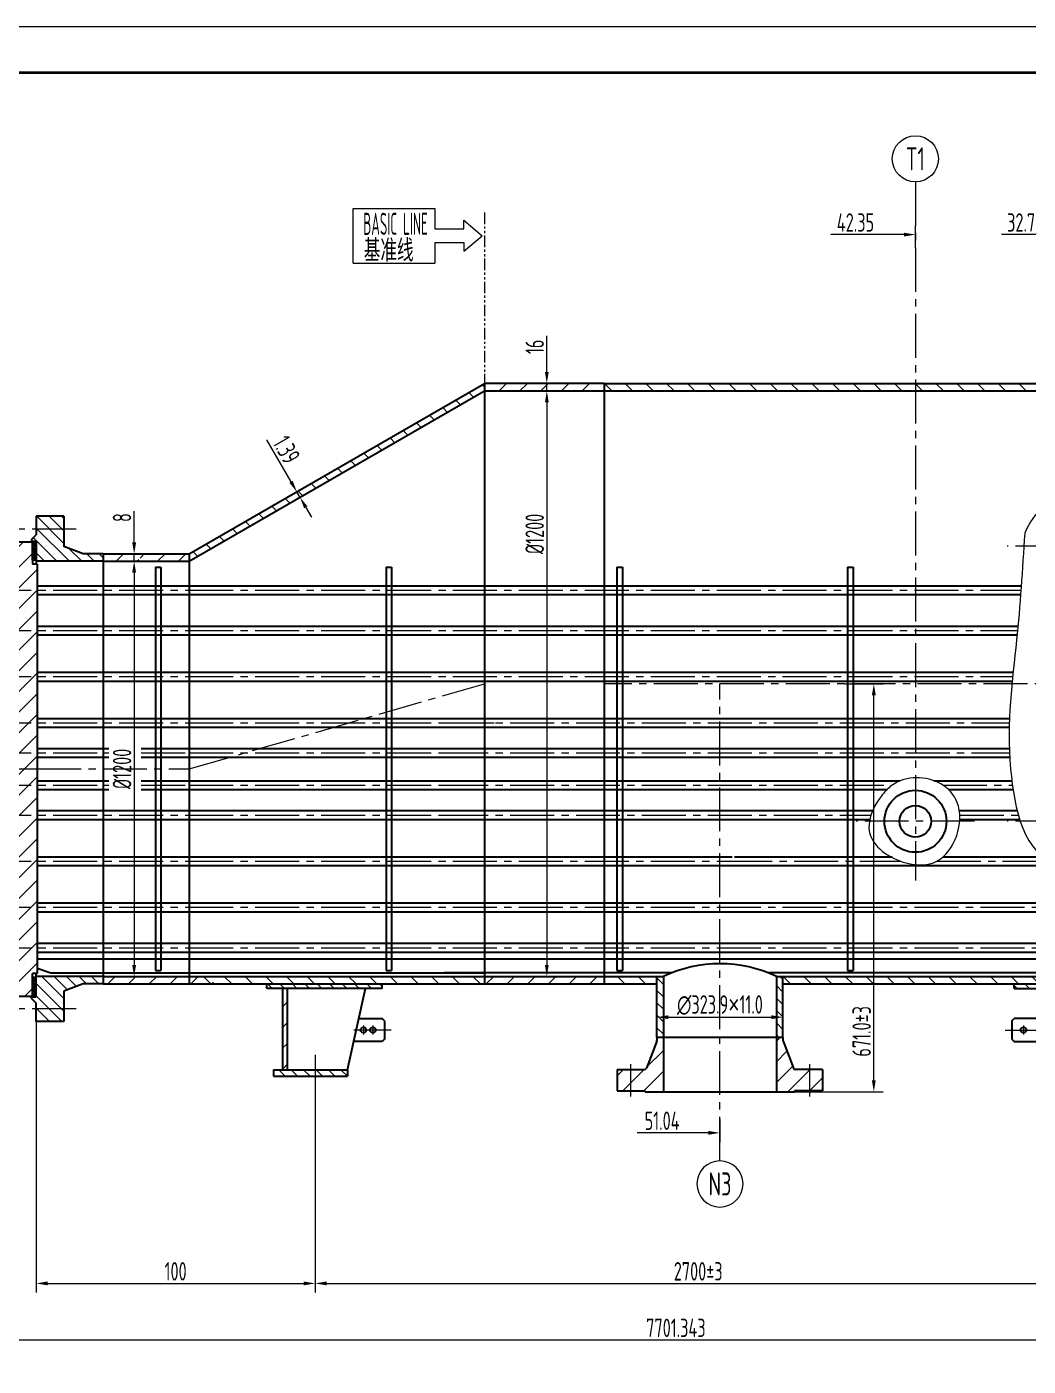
# Model space of a CAD drawing. Header units: millimetres. Extents: x 5765 to 6606, y -201 to 393.
# Drawn here: x 5956.1 to 6173.1, y 103.1 to 393.4 of the extents above; entities that cross this region are included whole.
import ezdxf
from ezdxf.enums import TextEntityAlignment as Align

# ---------------------------------------------------------------- set-up
doc = ezdxf.new("R2010")
doc.units = ezdxf.units.MM
doc.linetypes.add('CENTER2', pattern=[28.575, 19.05, -3.175, 3.175, -3.175])
doc.linetypes.add('PHANTOMX2', pattern=[5, 2.5, -0.5, 0.5, -0.5, 0.5, -0.5])
for name, color, linetype, lineweight in [('1粗实线', 7, 'Continuous', 35), ('2细实线', 3, 'Continuous', 13), ('3中心线', 1, 'CENTER2', 13), ('5（双点划线）', 2, 'PHANTOMX2', 20), ('6剖面线', 6, 'Continuous', 13), ('7文本', 2, 'Continuous', 13), ('8标注', 3, 'Continuous', 13), ('9图表', 4, 'Continuous', 13)]:
    doc.layers.add(name, color=color, linetype=linetype, lineweight=lineweight)
doc.styles.add('lanpec', font='bpec_e.shx', dxfattribs={"width": 0.75, "bigfont": 'hztxt.shx'})
doc.styles.add('lanpec-dim', font='bpec_e.shx', dxfattribs={"width": 0.75})
doc.dimstyles.new('lanpec', dxfattribs={"dimtxt": 4, "dimasz": 2.5, "dimexe": 2, "dimexo": 0, "dimtad": 1, "dimdsep": 46, "dimtxsty": 'lanpec-dim', "dimcen": 2.5, "dimclrd": 256, "dimclre": 256, "dimclrt": 256, "dimazin": 0, "dimtfac": 1, "dimtmove": 0, "dimatfit": 3, "dimfxl": 1, "dimlwd": -1, "dimlwe": -1, "dimarcsym": 0})
doc.dimstyles.new('lanpec$0', dxfattribs={"dimscale": 10, "dimtxt": 4, "dimasz": 2.5, "dimexe": 2, "dimexo": 0, "dimtad": 1, "dimdec": 1, "dimdsep": 46, "dimtxsty": 'lanpec-dim', "dimcen": 0.09, "dimclrd": 256, "dimclre": 256, "dimclrt": 256, "dimadec": 1, "dimazin": 0, "dimtfac": 0.707, "dimtdec": 1, "dimtmove": 0, "dimatfit": 3, "dimfxl": 1, "dimarcsym": 0})
pattern_1 = [(135, (0, -10.06), (-2.245064, -2.245064), [])]
pattern_2 = [(135, (4742.9942, 1211.4389), (-1.3470384, -1.3470384), [])]

# ---------------------------------------------------------------- blocks, each defined once
blk = doc.blocks.new('A1')
at = {"layer": '1粗实线'}
blk.add_lwpolyline([(-816, 10), (-10, 10), (-10, 584), (-816, 584)], close=True, dxfattribs=at)
at = {"layer": '9图表'}
blk.add_lwpolyline([(-841, 0), (0, 0), (0, 594), (-841, 594)], close=True, dxfattribs=at)
blk = doc.blocks.new('*D49')
at = {"layer": '8标注', "transparency": 16777216}
for p, q in [((6335.57, 251.04), (6335.57, 106.8)), ((5857.9, 232.58), (5857.9, 106.8)), ((5860.4, 108.8), (6333.07, 108.8))]:
    blk.add_line(p, q, dxfattribs=at)
for points in [[(5860.4, 109.22), (5860.4, 108.38), (5857.9, 108.8)], [(6333.07, 109.22), (6333.07, 108.38), (6335.57, 108.8)]]:
    blk.add_solid(points, dxfattribs=at)
at = {"layer": 'Defpoints', "color": 0, "transparency": 16777216}
for p in [(6335.57, 251.04), (5857.9, 232.58), (6335.57, 108.8)]:
    blk.add_point(p, dxfattribs=at)
at = {"layer": '8标注', "transparency": 16777216, "insert": (6096.73, 111.42), "char_height": 4, "attachment_point": 5, "style": 'lanpec-dim'}
blk.add_mtext('7701.343', dxfattribs=at)
blk = doc.blocks.new('管口号')
at = {"layer": '2细实线'}
blk.add_circle((0, 5), 5, dxfattribs=at)
at = {"layer": '7文本', "style": 'lanpec', "width": 0.75}
blk.add_attdef('N', text='', height=5, dxfattribs=at).set_placement((0, 5), align=Align.MIDDLE_CENTER)
blk = doc.blocks.new('*D47')
at = {"layer": '8标注', "transparency": 16777216}
for p, q in [((6133.33, 251.04), (6141.62, 251.04)), ((6139.62, 165.08), (6139.62, 248.54)), ((6122.47, 162.58), (6141.62, 162.58))]:
    blk.add_line(p, q, dxfattribs=at)
for points in [[(6139.2, 248.54), (6140.04, 248.54), (6139.62, 251.04)], [(6139.2, 165.08), (6140.04, 165.08), (6139.62, 162.58)]]:
    blk.add_solid(points, dxfattribs=at)
at = {"layer": 'Defpoints', "color": 0, "transparency": 16777216}
for p in [(6133.33, 251.04), (6139.62, 251.04), (6122.47, 162.58)]:
    blk.add_point(p, dxfattribs=at)
at = {"layer": '8标注', "transparency": 16777216, "insert": (6136.99, 175.69), "char_height": 4, "attachment_point": 5, "rotation": 90, "style": 'lanpec-dim'}
blk.add_mtext('671.0±3', dxfattribs=at)
blk = doc.blocks.new('*D53')
at = {"layer": '8标注', "transparency": 16777216}
for p, q in [((5958.1, 177.83), (5958.1, 119.05)), ((6018.56, 165.23), (6018.56, 119.05)), ((5960.6, 121.05), (6016.06, 121.05))]:
    blk.add_line(p, q, dxfattribs=at)
for points in [[(5960.6, 121.47), (5960.6, 120.63), (5958.1, 121.05)], [(6016.06, 121.47), (6016.06, 120.63), (6018.56, 121.05)]]:
    blk.add_solid(points, dxfattribs=at)
at = {"layer": 'Defpoints', "color": 0, "transparency": 16777216}
for p in [(5958.1, 177.83), (6018.56, 165.23), (6018.56, 121.05)]:
    blk.add_point(p, dxfattribs=at)
at = {"layer": '8标注', "transparency": 16777216, "insert": (5988.33, 123.67), "char_height": 4, "attachment_point": 5, "style": 'lanpec-dim'}
blk.add_mtext('100', dxfattribs=at)
blk = doc.blocks.new('*D54')
at = {"layer": '8标注', "transparency": 16777216}
for p, q in [((6018.56, 159.86), (6018.56, 119.05)), ((6184.55, 160.04), (6184.55, 119.05)), ((6021.06, 121.05), (6182.05, 121.05))]:
    blk.add_line(p, q, dxfattribs=at)
for points in [[(6021.06, 121.47), (6021.06, 120.63), (6018.56, 121.05)], [(6182.05, 121.47), (6182.05, 120.63), (6184.55, 121.05)]]:
    blk.add_solid(points, dxfattribs=at)
at = {"layer": 'Defpoints', "color": 0, "transparency": 16777216}
for p in [(6018.56, 159.86), (6184.55, 160.04), (6184.55, 121.05)]:
    blk.add_point(p, dxfattribs=at)
at = {"layer": '8标注', "transparency": 16777216, "insert": (6101.56, 123.67), "char_height": 4, "attachment_point": 5, "style": 'lanpec-dim'}
blk.add_mtext('2700%%P3', dxfattribs=at)
blk = doc.blocks.new('*D56')
at = {"layer": '8标注', "transparency": 16777216}
for p, q in [((5979.34, 277.58), (5981.34, 277.58)), ((5979.34, 275.08), (5979.34, 190.08)), ((5979.34, 187.58), (5981.34, 187.58))]:
    blk.add_line(p, q, dxfattribs=at)
for points in [[(5978.92, 275.08), (5979.76, 275.08), (5979.34, 277.58)], [(5978.92, 190.08), (5979.76, 190.08), (5979.34, 187.58)]]:
    blk.add_solid(points, dxfattribs=at)
at = {"layer": 'Defpoints', "color": 0, "transparency": 16777216}
for p in [(5979.34, 277.58), (5979.34, 187.58), (5979.34, 187.58)]:
    blk.add_point(p, dxfattribs=at)
at = {"layer": '8标注', "transparency": 16777216, "insert": (5976.72, 232.58), "char_height": 4, "attachment_point": 5, "rotation": 90, "style": 'lanpec-dim'}
blk.add_mtext('%%C1200', dxfattribs=at)
blk = doc.blocks.new('*D57')
at = {"layer": '8标注', "transparency": 16777216}
for p, q in [((5979.34, 281.68), (5979.34, 288.45)), ((5981.76, 279.18), (5977.34, 279.18)), ((5979.34, 277.58), (5979.34, 279.18)), ((5981.81, 277.58), (5977.34, 277.58)), ((5979.34, 275.08), (5979.34, 272.58))]:
    blk.add_line(p, q, dxfattribs=at)
for points in [[(5978.92, 281.68), (5979.76, 281.68), (5979.34, 279.18)], [(5978.92, 275.08), (5979.76, 275.08), (5979.34, 277.58)]]:
    blk.add_solid(points, dxfattribs=at)
at = {"layer": 'Defpoints', "color": 0, "transparency": 16777216}
for p in [(5979.34, 279.18), (5981.76, 279.18), (5981.81, 277.58)]:
    blk.add_point(p, dxfattribs=at)
at = {"layer": '8标注', "transparency": 16777216, "insert": (5976.71, 287.05), "char_height": 4, "attachment_point": 5, "rotation": 90, "style": 'lanpec-dim'}
blk.add_mtext('8', dxfattribs=at)
blk = doc.blocks.new('*D59')
at = {"layer": '8标注', "transparency": 16777216}
for p, q in [((6092.63, 178.76), (6092.63, 180.76)), ((6119.93, 180.06), (6119.93, 176.76)), ((6095.13, 178.76), (6117.43, 178.76))]:
    blk.add_line(p, q, dxfattribs=at)
for points in [[(6095.13, 179.17), (6095.13, 178.34), (6092.63, 178.76)], [(6117.43, 179.17), (6117.43, 178.34), (6119.93, 178.76)]]:
    blk.add_solid(points, dxfattribs=at)
at = {"layer": 'Defpoints', "color": 0, "transparency": 16777216}
for p in [(6119.93, 180.06), (6092.63, 178.76), (6119.93, 178.76)]:
    blk.add_point(p, dxfattribs=at)
at = {"layer": '8标注', "transparency": 16777216, "insert": (6106.28, 181.38), "char_height": 4, "attachment_point": 5, "style": 'lanpec-dim'}
blk.add_mtext('∅323.9{\\fArial|b0|i0|c0|p34;×}11.0', dxfattribs=at)
blk = doc.blocks.new('*D62')
at = {"layer": '8标注', "transparency": 16777216}
for p, q in [((6013.34, 294.8), (6008.08, 303.92)), ((6014.59, 292.64), (6016.33, 293.64)), ((6015.29, 291.44), (6014.59, 292.64)), ((6015.29, 291.44), (6017.02, 292.44)), ((6016.54, 289.27), (6017.79, 287.11))]:
    blk.add_line(p, q, dxfattribs=at)
for points in [[(6013.71, 295.01), (6012.98, 294.59), (6014.59, 292.64)], [(6016.9, 289.48), (6016.18, 289.06), (6015.29, 291.44)]]:
    blk.add_solid(points, dxfattribs=at)
at = {"layer": 'Defpoints', "color": 0, "transparency": 16777216}
for p in [(6014.59, 292.64), (6014.59, 292.64), (6015.29, 291.44)]:
    blk.add_point(p, dxfattribs=at)
at = {"layer": '8标注', "transparency": 16777216, "insert": (6012.36, 301.75), "char_height": 4, "attachment_point": 5, "rotation": 300, "style": 'lanpec-dim'}
blk.add_mtext('1.39', dxfattribs=at)
blk = doc.blocks.new('*D63')
at = {"layer": '8标注', "transparency": 16777216}
for p, q in [((6068.76, 314.5), (6070.76, 314.5)), ((6068.76, 312), (6068.76, 190.08)), ((6068.76, 187.58), (6070.76, 187.58))]:
    blk.add_line(p, q, dxfattribs=at)
for points in [[(6068.35, 312), (6069.18, 312), (6068.76, 314.5)], [(6068.35, 190.08), (6069.18, 190.08), (6068.76, 187.58)]]:
    blk.add_solid(points, dxfattribs=at)
at = {"layer": 'Defpoints', "color": 0, "transparency": 16777216}
for p in [(6068.76, 314.5), (6068.76, 187.58), (6068.76, 187.58)]:
    blk.add_point(p, dxfattribs=at)
at = {"layer": '8标注', "transparency": 16777216, "insert": (6066.14, 283.52), "char_height": 4, "attachment_point": 5, "rotation": 90, "style": 'lanpec-dim'}
blk.add_mtext('%%C1200', dxfattribs=at)
blk = doc.blocks.new('*D64')
at = {"layer": '8标注', "transparency": 16777216}
for p, q in [((6068.76, 318.6), (6068.76, 326.42)), ((6073.29, 316.1), (6066.76, 316.1)), ((6072.76, 314.5), (6066.76, 314.5)), ((6068.76, 314.5), (6068.76, 316.1)), ((6068.76, 312), (6068.76, 309.5))]:
    blk.add_line(p, q, dxfattribs=at)
for points in [[(6068.35, 318.6), (6069.18, 318.6), (6068.76, 316.1)], [(6068.35, 312), (6069.18, 312), (6068.76, 314.5)]]:
    blk.add_solid(points, dxfattribs=at)
at = {"layer": 'Defpoints', "color": 0, "transparency": 16777216}
for p in [(6068.76, 316.1), (6072.76, 314.5), (6073.29, 316.1)]:
    blk.add_point(p, dxfattribs=at)
at = {"layer": '8标注', "transparency": 16777216, "insert": (6066.14, 324.07), "char_height": 4, "attachment_point": 5, "rotation": 90, "style": 'lanpec-dim'}
blk.add_mtext('16', dxfattribs=at)
blk = doc.blocks.new('*D72')
at = {"layer": '8标注', "transparency": 16777216}
for p, q in [((6181.33, 345.43), (6181.33, 350.4)), ((6178.83, 348.4), (6167.31, 348.4))]:
    blk.add_line(p, q, dxfattribs=at)
blk.add_solid([(6178.83, 348.81), (6178.83, 347.98), (6181.33, 348.4)], dxfattribs=at)
at = {"layer": 'Defpoints', "color": 0, "transparency": 16777216}
for p in [(6181.33, 348.4), (6148.63, 345.43), (6181.33, 345.43)]:
    blk.add_point(p, dxfattribs=at)
at = {"layer": '8标注', "transparency": 16777216, "insert": (6171.55, 351.02), "char_height": 4, "attachment_point": 5, "style": 'lanpec-dim'}
blk.add_mtext('32.7', dxfattribs=at)
blk = doc.blocks.new('_None')
blk = doc.blocks.new('*D74')
at = {"layer": '8标注', "transparency": 16777216}
for p, q in [((6148.63, 345.43), (6148.63, 350.4)), ((6146.13, 348.4), (6130.3, 348.4))]:
    blk.add_line(p, q, dxfattribs=at)
blk.add_solid([(6146.13, 348.81), (6146.13, 347.98), (6148.63, 348.4)], dxfattribs=at)
at = {"layer": 'Defpoints', "color": 0, "transparency": 16777216}
for p in [(6148.63, 348.4), (6106.28, 345.43), (6148.63, 345.43)]:
    blk.add_point(p, dxfattribs=at)
at = {"layer": '8标注', "transparency": 16777216, "insert": (6135.65, 351.02), "char_height": 4, "attachment_point": 5, "style": 'lanpec-dim'}
blk.add_mtext('42.35', dxfattribs=at)
blk = doc.blocks.new('*D75')
at = {"layer": '8标注', "transparency": 16777216}
for p, q in [((6106.28, 156.65), (6106.28, 151.68)), ((6103.78, 153.68), (6088.35, 153.68))]:
    blk.add_line(p, q, dxfattribs=at)
blk.add_solid([(6103.78, 154.1), (6103.78, 153.27), (6106.28, 153.68)], dxfattribs=at)
at = {"layer": 'Defpoints', "color": 0, "transparency": 16777216}
for p in [(6055.24, 156.65), (6106.28, 156.65), (6106.28, 153.68)]:
    blk.add_point(p, dxfattribs=at)
at = {"layer": '8标注', "transparency": 16777216, "insert": (6093.75, 156.31), "char_height": 4, "attachment_point": 5, "style": 'lanpec-dim'}
blk.add_mtext('51.04', dxfattribs=at)

msp = doc.modelspace()

# ---------------------------------------------------------------- hatches: boundary and pattern name
at = {"layer": '6剖面线'}
h = msp.add_hatch(dxfattribs=at)
h.set_pattern_fill('ANSI31', color=256, angle=90, style=0)
h.set_pattern_definition([(135, (-44.27, -6.0675), (-2.245064, -2.245064), [])])
h.paths.add_polyline_path([(6055.24, 314.502), (6055.24, 316.102), (5991.282, 279.176), (5991.282, 277.576)])
h.paths.add_polyline_path([(6055.24, 187.576), (5991.282, 187.576), (5991.282, 185.976), (6055.24, 185.976)])
h = msp.add_hatch(dxfattribs=at)
h.set_pattern_fill('ANSI31', color=256, style=0)
h.set_pattern_definition([(45, (0, -10.06), (-2.245064, 2.245064), [])])
h.paths.add_polyline_path([(6055.24, 187.576), (6055.24, 185.976), (6081.22, 185.976), (6081.22, 187.576)])
h.paths.add_polyline_path([(6055.24, 316.102), (6055.24, 315.755), (6055.24, 314.502), (6081.22, 314.502), (6081.22, 316.102)])
h = msp.add_hatch(dxfattribs=at)
h.set_pattern_fill('ANSI31', color=256, angle=90, style=0)
h.set_pattern_definition(pattern_1)
h.paths.add_polyline_path([(6092.63, 316.102), (6081.22, 316.102), (6081.22, 314.502), (6092.63, 314.502)])
h.paths.add_polyline_path([(6148.63, 316.102), (6092.63, 316.102), (6092.63, 314.502), (6130.18, 314.502), (6148.63, 314.502)])
h.paths.add_polyline_path([(6181.33, 316.102), (6148.63, 316.102), (6148.63, 314.502), (6181.33, 314.502)])
h.paths.add_polyline_path([(6243.276, 316.102), (6181.33, 316.102), (6181.33, 314.502), (6243.276, 314.502)])
h.paths.add_polyline_path([(6299.733, 316.102), (6273.753, 316.102), (6247.548, 316.102), (6247.548, 314.502), (6273.753, 314.502), (6299.733, 314.502)])
h = msp.add_hatch(dxfattribs=at)
h.set_pattern_fill('ANSI31', color=256, scale=0.6, angle=90, style=0)
h.set_pattern_definition([(135, (-65361.3123, -31498.1369), (-1.34703842, -1.34703842), [])])
h.paths.add_polyline_path([(5958.102, 287.326), (5958.102, 284.576), (5964.102, 284.576), (5964.102, 287.326)])
h.paths.add_polyline_path([(5958.102, 284.576), (5958.102, 283.326), (5957.102, 282.326), (5957.102, 281.976), (5958.102, 281.976), (5958.102, 277.576), (5972.602, 277.576), (5972.602, 279.176), (5968.302, 279.176), (5964.102, 280.776), (5964.102, 284.576)])
h = msp.add_hatch(dxfattribs=at)
h.set_pattern_fill('ANSI31', color=256, style=0)
h.set_pattern_definition([(45, (6016.631, 1218.659), (-2.245064, 2.245064), [])])
h.paths.add_polyline_path([(5958.302, 276.926), (5957.302, 276.926), (5957.302, 281.826), (5949.802, 281.826), (5949.802, 277.826), (5949.802, 276.926), (5948.802, 276.926), (5948.802, 188.226), (5949.802, 188.226), (5949.802, 183.326), (5957.302, 183.326), (5957.302, 187.326), (5957.302, 188.226), (5958.302, 188.226)])
h = msp.add_hatch(dxfattribs=at)
h.set_pattern_fill('ANSI37', color=256, scale=0.1, style=0)
h.set_pattern_definition([(45, (4734.51357, 1211.43885), (-0.2245064, 0.2245064), []), (135, (4734.51357, 1211.43885), (-0.2245064, -0.2245064), [])])
h.paths.add_polyline_path([(5958.102, 281.826), (5957.302, 281.826), (5957.302, 277.826), (5958.102, 277.826)])
h = msp.add_hatch(dxfattribs=at)
h.set_pattern_fill('ANSI31', color=256, style=0)
h.set_pattern_definition([(45, (-15.15, -6.0675), (-2.245064, 2.245064), [])])
edge = h.paths.add_edge_path()
edge.add_line((5980.679, 279.176), (5972.602, 279.176))
edge.add_line((5972.602, 279.176), (5972.602, 277.576))
edge.add_line((5972.602, 277.576), (5980.617, 277.576))
edge.add_arc((5979.458, 277.193), 1.221, 18.27522, 55)
edge.add_arc((5979.458, 279.193), 1.221, 305, 359.1933)
h.paths.add_polyline_path([(5996.502, 187.576), (5972.602, 187.576), (5972.602, 185.976), (5996.502, 185.976)])
edge = h.paths.add_edge_path()
edge.add_line((5991.282, 277.576), (5991.282, 279.176))
edge.add_line((5991.282, 279.176), (5980.679, 279.176))
edge.add_arc((5979.458, 279.193), 1.221, 305, 359.1933, ccw=False)
edge.add_arc((5979.458, 277.193), 1.221, 18.27522, 55, ccw=False)
edge.add_line((5980.617, 277.576), (5991.282, 277.576))
h = msp.add_hatch(dxfattribs=at)
h.set_pattern_fill('ANSI31', color=256, scale=0.6, angle=90, style=0)
h.set_pattern_definition([(135, (6016.6309, 1218.659), (-1.3470384, -1.3470384), [])])
h.paths.add_polyline_path([(5958.102, 180.576), (5958.102, 177.826), (5964.102, 177.826), (5964.102, 180.576)])
h.paths.add_polyline_path([(5964.102, 184.376), (5968.302, 185.976), (5972.602, 185.976), (5972.602, 187.576), (5958.102, 187.576), (5958.102, 183.176), (5957.102, 183.176), (5957.102, 182.826), (5958.102, 181.826), (5958.102, 180.576), (5964.102, 180.576)])
h = msp.add_hatch(dxfattribs=at)
h.set_pattern_fill('ANSI37', color=256, scale=0.1, style=0)
h.set_pattern_definition([(225, (77268.4165, 31963.28857), (0.224506403, -0.224506403), []), (315, (77268.4165, 31963.28857), (0.224506403, 0.224506403), [])])
h.paths.add_polyline_path([(5958.102, 187.326), (5957.302, 187.326), (5957.302, 183.326), (5958.102, 183.326)])
h = msp.add_hatch(dxfattribs=at)
h.set_pattern_fill('ANSI31', color=256, scale=0.6, angle=90, style=0)
h.set_pattern_definition(pattern_2)
h.paths.add_polyline_path([(6033.062, 184.976), (6033.062, 185.976), (6008.062, 185.976), (6008.062, 184.976)])
h = msp.add_hatch(dxfattribs=at)
h.set_pattern_fill('ANSI31', color=256, angle=90, style=0)
h.set_pattern_definition(pattern_1)
h.paths.add_polyline_path([(6299.733, 187.576), (6259.062, 187.576), (6259.062, 185.976), (6299.733, 185.976)])
h.paths.add_polyline_path([(6119.93, 187.576), (6119.93, 185.976), (6231.762, 185.976), (6231.762, 187.576)])
h.paths.add_polyline_path([(6092.63, 185.976), (6092.63, 187.576), (6081.22, 187.576), (6081.22, 185.976)])
h = msp.add_hatch(dxfattribs=at)
h.set_pattern_fill('ANSI31', color=256, scale=0.6, angle=90, style=0)
h.set_pattern_definition([(135, (6092.3906, 324.8926), (-1.347038, -1.347038), [])])
h.paths.add_polyline_path([(6094.03, 174.376), (6092.63, 174.376), (6092.63, 187.576), (6094.03, 187.576)])
h.paths.add_polyline_path([(6119.93, 174.376), (6118.53, 174.376), (6118.53, 187.576), (6119.93, 187.576)])
h = msp.add_hatch(dxfattribs=at)
h.set_pattern_fill('ANSI31', color=256, scale=0.6, angle=90, style=0)
h.set_pattern_definition([(135, (6183.601, 185.522), (-1.34704, -1.34704), [])])
h.paths.add_polyline_path([(6187.415, 185.976), (6182.159, 185.976), (6182.159, 184.976), (6187.415, 184.976)])
h.paths.add_polyline_path([(6182.159, 184.976), (6182.159, 185.976), (6170.05, 185.976), (6170.05, 184.976)])
h.paths.add_polyline_path([(6187.415, 185.976), (6187.415, 184.976), (6195.05, 184.976), (6195.05, 185.976)])
h = msp.add_hatch(dxfattribs=at)
h.set_pattern_fill('ANSI31', color=256, style=0)
h.set_pattern_definition([(45, (4742.9942, 1211.439), (-2.245064, 2.245064), [])])
h.paths.add_polyline_path([(6012.562, 184.976), (6011.562, 184.976), (6011.562, 167.376), (6012.562, 167.376)])
h = msp.add_hatch(dxfattribs=at)
h.set_pattern_fill('ANSI31', color=256, style=0)
h.set_pattern_definition([(45, (6125.0202, 337.235), (-2.245064, 2.245064), [])])
h.paths.add_polyline_path([(6125.65, 162.776), (6124.15, 162.776), (6124.15, 167.386), (6125.65, 167.386)])
h.paths.add_polyline_path([(6127.15, 162.776), (6125.65, 162.776), (6125.65, 167.386), (6127.15, 167.386)])
h.paths.add_polyline_path([(6124.15, 162.776), (6122.47, 162.776), (6122.47, 162.576), (6118.53, 162.576), (6118.53, 174.376), (6119.93, 174.376), (6119.93, 173.768, 0.09138), (6119.963, 173.59), (6122.207, 167.708, 0.3110597), (6122.674, 167.386), (6124.15, 167.386)])
h.paths.add_polyline_path([(6128.53, 162.776), (6127.15, 162.776), (6127.15, 167.386), (6128.53, 167.386)])
h.paths.add_polyline_path([(6094.03, 162.576), (6090.09, 162.576), (6090.09, 162.776), (6086.91, 162.776), (6086.91, 167.386), (6089.886, 167.386, 0.3110597), (6090.353, 167.708), (6092.597, 173.59, 0.09138), (6092.63, 173.768), (6092.63, 174.376), (6094.03, 174.376)])
h.paths.add_polyline_path([(6086.91, 162.776), (6084.03, 162.776), (6084.03, 167.386), (6086.91, 167.386)])
h = msp.add_hatch(dxfattribs=at)
h.set_pattern_fill('ANSI31', color=256, scale=0.6, angle=90, style=0)
h.set_pattern_definition(pattern_2)
h.paths.add_polyline_path([(6018.562, 165.976), (6018.562, 167.376), (6009.562, 167.376), (6009.562, 165.976)])
h.paths.add_polyline_path([(6025.562, 165.976), (6025.562, 167.376), (6018.562, 167.376), (6018.562, 165.976)])

# ---------------------------------------------------------------- linework, layer by layer
for p, q in [((5991.282, 279.176), (6055.24, 316.102)), ((5991.282, 277.576), (6055.24, 314.502)), ((6055.24, 316.102), (6055.24, 185.976)), ((6081.22, 316.102), (6055.24, 316.102)), ((6055.24, 314.502), (6081.22, 314.502)), ((6081.22, 316.102), (6081.22, 185.976)), ((6081.22, 316.102), (6243.276, 316.102)), ((6081.22, 314.502), (6243.996, 314.502)), ((5958.102, 287.326), (5958.102, 283.326)), ((5964.102, 287.326), (5958.102, 287.326)), ((5964.102, 287.326), (5964.102, 280.776)), ((5949.802, 281.826), (5957.302, 281.826)), ((5957.102, 282.326), (5958.102, 283.326)), ((5957.102, 282.326), (5957.102, 281.826)), ((5957.102, 281.976), (5958.102, 281.976)), ((5957.302, 281.826), (5957.302, 276.926)), ((5958.102, 281.976), (5958.102, 276.926)), ((5968.302, 279.176), (5964.102, 280.776)), ((5972.602, 279.176), (5968.302, 279.176)), ((5972.602, 279.176), (5972.602, 232.576)), ((5972.602, 279.176), (5991.282, 279.176)), ((5991.282, 279.176), (5991.282, 232.576)), ((5958.302, 276.926), (5957.302, 276.926)), ((5972.602, 277.576), (5958.102, 277.576)), ((5958.302, 276.926), (5958.302, 188.226)), ((5972.602, 277.576), (5991.282, 277.576)), ((5983.937, 276.276), (5983.937, 188.876)), ((5983.937, 276.276), (5985.137, 276.276)), ((5985.137, 276.276), (5985.137, 188.876)), ((6033.936, 276.276), (6033.936, 188.876)), ((6033.936, 276.276), (6035.136, 276.276)), ((6035.136, 276.276), (6035.136, 188.876)), ((6083.936, 276.276), (6083.936, 188.876)), ((6083.936, 276.276), (6085.136, 276.276)), ((6085.136, 276.276), (6085.136, 188.876)), ((6133.935, 276.276), (6133.935, 188.876)), ((6133.935, 276.276), (6135.135, 276.276)), ((6135.135, 276.276), (6135.135, 188.876)), ((5958.302, 272.276), (5991.282, 272.276)), ((5958.302, 270.376), (5991.282, 270.376)), ((5991.282, 272.276), (6171.56, 272.276)), ((5991.282, 270.376), (6171.421, 270.376)), ((5958.302, 263.526), (5991.282, 263.526)), ((5958.302, 261.626), (5991.282, 261.626)), ((5991.282, 263.526), (6170.855, 263.526)), ((5991.282, 261.626), (6170.675, 261.626)), ((5958.302, 253.526), (5991.282, 253.526)), ((5991.282, 253.526), (6169.816, 253.526)), ((5958.302, 251.626), (5991.282, 251.626)), ((5991.282, 251.626), (6169.621, 251.626)), ((5958.302, 243.526), (5991.282, 243.526)), ((5958.302, 241.626), (5991.282, 241.626)), ((5991.282, 243.526), (6169.035, 243.526)), ((5991.282, 241.626), (6168.98, 241.626)), ((5958.302, 237.026), (5973.87, 237.026)), ((5980.87, 237.026), (5991.282, 237.026)), ((5991.282, 237.026), (6169.009, 237.026)), ((5958.302, 235.126), (5973.87, 235.126)), ((5972.602, 232.576), (5972.602, 185.976)), ((5980.87, 235.126), (5991.282, 235.126)), ((5991.282, 235.126), (6169.093, 235.126)), ((5991.282, 232.576), (5991.282, 185.976)), ((5958.302, 230.026), (5973.87, 230.026)), ((5980.87, 230.026), (5991.282, 230.026)), ((5991.282, 230.026), (6145.356, 230.026)), ((6152.646, 230.026), (6169.53, 230.026)), ((5958.302, 228.126), (5973.87, 228.126)), ((5980.87, 228.126), (5991.282, 228.126)), ((5991.282, 228.126), (6142.531, 228.126)), ((6155.781, 228.126), (6169.784, 228.126)), ((5958.302, 223.526), (5991.282, 223.526)), ((5958.302, 221.626), (5991.282, 221.626)), ((5991.282, 223.526), (6139.366, 223.526)), ((5991.282, 221.626), (6138.745, 221.626)), ((6158.146, 223.526), (6170.689, 223.526)), ((6158.243, 221.626), (6171.228, 221.626)), ((5958.302, 213.526), (5991.282, 213.526)), ((5991.282, 213.526), (6108.935, 213.526)), ((6109.414, 213.526), (6143.631, 213.526)), ((6154.644, 213.526), (6208.153, 213.526)), ((5958.302, 211.626), (5991.282, 211.626)), ((5991.282, 211.626), (6182.173, 211.626)), ((5958.302, 203.526), (5991.282, 203.526)), ((5991.282, 203.526), (6206.953, 203.526)), ((5958.302, 201.626), (5991.282, 201.626)), ((5991.282, 201.626), (6206.953, 201.626)), ((5958.302, 194.776), (5991.282, 194.776)), ((5991.282, 194.776), (6206.953, 194.776)), ((5958.302, 192.876), (5991.282, 192.876)), ((5991.282, 192.876), (6206.953, 192.876)), ((5958.302, 191.376), (5991.282, 191.376)), ((5958.302, 189.376), (5961.302, 188.376)), ((5983.937, 188.876), (5985.137, 188.876)), ((5991.282, 191.376), (6206.953, 191.376)), ((6033.936, 188.876), (6035.136, 188.876)), ((6083.936, 188.876), (6085.136, 188.876)), ((6133.935, 188.876), (6135.135, 188.876)), ((5958.302, 188.226), (5957.302, 188.226)), ((5957.302, 183.326), (5957.302, 188.226)), ((5958.102, 183.176), (5958.102, 188.226)), ((5972.602, 187.576), (5958.102, 187.576)), ((5961.302, 188.376), (5991.282, 188.376)), ((5968.302, 185.976), (5964.102, 184.376)), ((5972.602, 185.976), (5968.302, 185.976)), ((5972.602, 187.576), (5991.282, 187.576)), ((5972.602, 185.976), (5991.282, 185.976)), ((5991.282, 188.376), (6055.24, 188.376)), ((5991.282, 187.576), (6092.63, 187.576)), ((5991.282, 185.976), (6092.63, 185.976)), ((6008.062, 184.976), (6008.062, 185.976)), ((6033.062, 184.976), (6033.062, 185.976)), ((6095.873, 188.376), (6046.521, 188.376)), ((6081.22, 187.576), (6094.03, 187.576)), ((6081.22, 185.976), (6092.63, 185.976)), ((6092.63, 174.376), (6092.63, 187.576)), ((6092.63, 174.376), (6092.63, 187.576)), ((6094.03, 187.576), (6094.03, 162.576)), ((6208.953, 188.376), (6116.687, 188.376)), ((6118.53, 187.576), (6130.18, 187.576)), ((6118.53, 187.576), (6118.53, 162.576)), ((6119.93, 174.376), (6119.93, 187.576)), ((6119.93, 174.376), (6119.93, 187.576)), ((6119.93, 187.576), (6233.162, 187.576)), ((6119.93, 185.976), (6130.18, 185.976)), ((6119.93, 185.976), (6231.762, 185.976)), ((6170.05, 184.976), (6170.05, 185.976)), ((5949.802, 183.326), (5957.302, 183.326)), ((5957.102, 182.826), (5957.102, 183.326)), ((5957.102, 183.176), (5958.102, 183.176)), ((5964.102, 184.376), (5964.102, 177.826)), ((6033.062, 184.976), (6008.062, 184.976)), ((6011.562, 167.376), (6011.562, 184.976)), ((6012.562, 167.376), (6012.562, 184.976)), ((6025.562, 167.376), (6029.454, 184.976)), ((6170.05, 184.976), (6182.159, 184.976)), ((5957.102, 182.826), (5958.102, 181.826)), ((5958.102, 177.826), (5958.102, 181.826)), ((5964.102, 177.826), (5958.102, 177.826)), ((6119.93, 174.376), (6092.63, 174.376)), ((6092.63, 174.376), (6092.63, 173.768)), ((6119.93, 174.376), (6119.93, 173.768)), ((6092.597, 173.59), (6090.353, 167.708)), ((6119.963, 173.59), (6122.207, 167.708)), ((6009.562, 167.376), (6025.562, 167.376)), ((6009.562, 167.376), (6009.562, 165.976)), ((6009.562, 165.976), (6025.562, 165.976)), ((6009.562, 165.976), (6025.562, 165.976)), ((6025.562, 167.376), (6025.562, 165.976)), ((6084.03, 167.386), (6084.03, 162.776)), ((6084.03, 167.386), (6089.886, 167.386)), ((6128.53, 167.386), (6122.674, 167.386)), ((6128.53, 167.386), (6128.53, 162.776)), ((6084.03, 162.776), (6090.09, 162.776)), ((6090.09, 162.776), (6090.09, 162.576)), ((6128.53, 162.776), (6122.47, 162.776)), ((6122.47, 162.776), (6122.47, 162.576)), ((6090.09, 162.576), (6122.47, 162.576))]:
    msp.add_line(p, q)
at = {"ltscale": 2}
for p, q in [((6028.017, 178.476), (6033.062, 178.476)), ((6033.562, 177.976), (6033.062, 178.476)), ((6033.562, 177.976), (6033.562, 173.976)), ((6169.55, 177.976), (6170.05, 178.476)), ((6169.55, 177.976), (6169.55, 173.976)), ((6179.55, 178.476), (6170.05, 178.476)), ((6033.062, 173.476), (6026.911, 173.476)), ((6033.562, 173.976), (6033.062, 173.476)), ((6169.55, 173.976), (6170.05, 173.476)), ((6170.05, 173.476), (6179.55, 173.476))]:
    msp.add_line(p, q, dxfattribs=at)
for points in [[(5957.302, 281.826), (5958.102, 281.826), (5958.102, 277.826), (5957.302, 277.826), (5957.302, 281.826)], [(5957.302, 183.326), (5958.102, 183.326), (5958.102, 187.326), (5957.302, 187.326), (5957.302, 183.326)]]:
    msp.add_lwpolyline(points)
for radius in [6.72, 3.432]:
    msp.add_circle((6148.63, 221.215), radius)
at = {"ltscale": 3}
for centre in [(6029.012, 175.976), (6031.062, 175.976), (6172.05, 175.976)]:
    msp.add_circle(centre, 0.6, dxfattribs=at)
for centre, radius, start, end in [((6106.28, 161.875), 28.471, 64.51564, 115.48436), ((6092.13, 173.768), 0.5, 339.11524, 0), ((6120.43, 173.768), 0.5, 180, 200.88476), ((6089.886, 167.886), 0.5, 270, 339.11524), ((6122.674, 167.886), 0.5, 200.88476, 270)]:
    msp.add_arc(centre, radius, start, end)
at = {"layer": '3中心线', "ltscale": 0.5}
for p, q in [((6148.63, 359.812), (6148.63, 208.386)), ((5966.773, 284.576), (5940.331, 284.576)), ((6194.158, 280.862), (6168.501, 280.862)), ((5947.526, 271.326), (5991.282, 271.326)), ((5991.282, 271.326), (6171.492, 271.326)), ((5947.526, 262.576), (5991.282, 262.576)), ((5991.282, 262.576), (6170.767, 262.576)), ((5947.526, 252.576), (5991.282, 252.576)), ((5991.282, 252.576), (6169.717, 252.576)), ((5991.282, 232.576), (6055.24, 251.039)), ((6344.38, 251.039), (6081.22, 251.039)), ((6106.28, 147.61), (6106.28, 251.039)), ((5947.526, 242.576), (5991.282, 242.576)), ((5991.282, 242.576), (6057.373, 242.576)), ((6046.521, 242.576), (6169.003, 242.576)), ((5947.526, 236.076), (5973.87, 236.076)), ((5980.87, 236.076), (5991.282, 236.076)), ((5991.282, 236.076), (6055.24, 236.076)), ((6046.521, 236.076), (6169.046, 236.076)), ((5892.02, 232.576), (5958.302, 232.576)), ((5958.302, 232.576), (5991.282, 232.576)), ((5947.526, 229.076), (5973.87, 229.076)), ((5980.87, 229.076), (5991.282, 229.076)), ((5991.282, 229.076), (6055.24, 229.076)), ((6046.521, 229.076), (6143.62, 229.076)), ((6154.571, 229.076), (6169.65, 229.076)), ((5947.526, 222.576), (5991.282, 222.576)), ((5991.282, 222.576), (6055.547, 222.576)), ((6046.521, 222.576), (6139.005, 222.576)), ((6161.458, 221.215), (6135.801, 221.215)), ((6158.239, 222.576), (6170.943, 222.576)), ((6194.158, 221.215), (6168.501, 221.215)), ((5947.526, 212.576), (5991.282, 212.576)), ((5991.282, 212.576), (6108.935, 212.576)), ((6108.052, 212.576), (6145.373, 212.576)), ((6153.255, 212.576), (6212.003, 212.576)), ((5947.526, 202.576), (5991.282, 202.576)), ((5991.282, 202.576), (6206.953, 202.576)), ((5947.526, 193.826), (5991.282, 193.826)), ((5991.282, 193.826), (6206.953, 193.826)), ((5966.773, 180.576), (5940.331, 180.576)), ((6035.005, 175.976), (6026.972, 175.976)), ((6029.012, 176.939), (6029.012, 175.012)), ((6031.062, 176.939), (6031.062, 175.012)), ((6168.106, 175.976), (6174.876, 175.976)), ((6172.05, 176.939), (6172.05, 175.012)), ((6018.562, 170.608), (6018.562, 159.859)), ((6086.91, 168.576), (6086.91, 161.586)), ((6125.65, 168.576), (6125.65, 161.586))]:
    msp.add_line(p, q, dxfattribs=at)
at = {"layer": '5（双点划线）'}
msp.add_line((6055.24, 353.183), (6055.24, 315.755), dxfattribs=at)
at = {"layer": '8标注', "ltscale": 5}
for p, q in [((6026.802, 342.229), (6026.802, 354.064)), ((6026.802, 354.064), (6044.523, 354.064)), ((6044.523, 354.064), (6044.523, 349.629)), ((6044.523, 346.664), (6044.523, 342.229)), ((6026.802, 342.229), (6044.523, 342.229))]:
    msp.add_line(p, q, dxfattribs=at)
at = {"layer": '8标注'}
for p, q in [((6050.783, 351.509), (6054.77, 348.147)), ((6050.783, 349.629), (6050.783, 351.509)), ((6044.523, 349.629), (6050.783, 349.629)), ((6044.523, 346.664), (6050.783, 346.664)), ((6050.783, 344.785), (6054.77, 348.147)), ((6050.783, 346.664), (6050.783, 344.785))]:
    msp.add_line(p, q, dxfattribs=at)
for points in [[(6172.314, 283.698), (6176.455, 289.387), (6186.868, 290.02), (6189.212, 264.526), (6186.013, 212.593), (6179.338, 212.187), (6169.274, 232.551), (6170.561, 260.479), (6172.314, 283.698)], [(6141.7, 227.262), (6143.736, 229.159), (6154.168, 229.322), (6157.68, 225.322), (6153.313, 212.593), (6146.638, 212.187), (6138.634, 219.128), (6139.87, 224.552), (6141.7, 227.262)]]:
    msp.add_spline(points, degree=3, dxfattribs=at)

# ---------------------------------------------------------------- block references
at = {"layer": '2细实线'}
msp.add_blockref('A1', (6606.028, -200.559), dxfattribs=at)
at = {"layer": '8标注'}
msp.add_blockref('管口号', (6148.63, 359.812), dxfattribs=at).add_auto_attribs({'N': 'T1'})
ref = msp.add_blockref('管口号', (6106.28, 147.61), dxfattribs=dict(at, xscale=-1, rotation=180))
ref.add_attrib('N', 'N3', dxfattribs={"layer": '7文本', "height": 5, "style": 'lanpec', "width": 0.75}).set_placement((6106.28, 142.61), align=Align.MIDDLE_CENTER)

# ---------------------------------------------------------------- texts
at = {"layer": '7文本', "style": 'lanpec'}
for s, width, p in [('BASIC LINE', 0.5, (6035.989, 350.739)), ('基准线', 0.75, (6034.492, 345.209))]:
    msp.add_text(s, height=4.8, dxfattribs=dict(at, width=width)).set_placement(p, align=Align.MIDDLE)

# ---------------------------------------------------------------- dimensions: what is measured, and where the dimension line sits
at = {"layer": '8标注'}
for base, p1, p2, picture, middle in [((6148.63, 348.395), (6106.28, 345.429), (6148.63, 345.429), '*D74', (6135.65, 348.395)), ((6181.33, 348.395), (6148.63, 345.429), (6181.33, 345.429), '*D72', (6171.55, 348.395)), ((6106.28, 153.682), (6055.24, 156.649), (6106.28, 156.649), '*D75', (6093.75, 153.682))]:
    dim = msp.add_linear_dim(base=base, p1=p1, p2=p2, dimstyle='lanpec$0', override={"dimscale": 1, "dimdec": 2, "dimblk1": 'None', "dimsah": 1, "dimcen": 2.5, "dimse1": 1, "dimsd1": 1, "dimadec": 2, "dimtfac": 1, "dimtdec": 2, "dimlwd": 65535, "dimlwe": 65535}, dxfattribs=at)
    dim.commit()
    dim.dimension.update_dxf_attribs({"geometry": picture, "text_midpoint": middle, "dimtype": 160})
for base, p1, p2, text, picture, middle in [((6068.762, 316.102), (6072.762, 314.502), (6073.29, 316.102), '16', '*D64', (6068.762, 324.07)), ((6068.762, 187.576), (6068.762, 314.502), (6068.762, 187.576), '%%C1200', '*D63', (6068.762, 283.522)), ((5979.34, 279.176), (5981.81, 277.576), (5981.76, 279.176), '8', '*D57', (5979.34, 287.05))]:
    dim = msp.add_linear_dim(base=base, p1=p1, p2=p2, angle=90, text=text, dimstyle='lanpec', dxfattribs=at)
    dim.commit()
    dim.dimension.update_dxf_attribs({"geometry": picture, "text_midpoint": middle, "dimtype": 160})
dim = msp.add_aligned_dim(p1=(6015.287, 291.435), p2=(6014.595, 292.635), distance=0, dimstyle='lanpec$0', override={"dimscale": 1, "dimdec": 2, "dimcen": 2.5, "dimadec": 2, "dimtfac": 1, "dimtdec": 2, "dimlwd": 65535, "dimlwe": 65535}, dxfattribs=at)
dim.commit()
dim.dimension.update_dxf_attribs({"geometry": '*D62', "text_midpoint": (6012.361, 301.754)})
dim = msp.add_linear_dim(base=(5979.34, 187.576), p1=(5979.34, 277.576), p2=(5979.34, 187.576), angle=90, text='%%C1200', dimstyle='lanpec', dxfattribs=at)
dim.commit()
dim.dimension.update_dxf_attribs({"geometry": '*D56', "text_midpoint": (5976.715, 232.576)})
for base, p1, p2, text, picture, middle in [((6335.566, 108.8), (5857.902, 232.576), (6335.566, 251.037), '7701.343', '*D49', (6096.734, 111.425)), ((6018.562, 121.05), (5958.102, 177.826), (6018.562, 165.234), '100', '*D53', (5988.332, 123.675)), ((6184.55, 121.05), (6018.562, 159.859), (6184.55, 160.037), '2700%%P3', '*D54', (6101.556, 123.675))]:
    dim = msp.add_linear_dim(base=base, p1=p1, p2=p2, text=text, dimstyle='lanpec', dxfattribs=at)
    dim.commit()
    dim.dimension.update_dxf_attribs({"geometry": picture, "text_midpoint": middle})
dim = msp.add_linear_dim(base=(6139.62, 251.039), p1=(6122.47, 162.576), p2=(6133.33, 251.039), angle=270, text='671.0±3', dimstyle='lanpec$0', override={"dimscale": 1, "dimdec": 2, "dimcen": 2.5, "dimadec": 2, "dimtfac": 1, "dimtdec": 2, "dimlwd": 65535, "dimlwe": 65535}, dxfattribs=at)
dim.commit()
dim.dimension.update_dxf_attribs({"geometry": '*D47', "text_midpoint": (6139.62, 175.689), "dimtype": 160})
dim = msp.add_linear_dim(base=(6119.93, 178.756), p1=(6092.63, 178.756), p2=(6119.93, 180.059), text='∅323.9{\\fArial|b0|i0|c0|p34;×}11.0', dimstyle='lanpec', dxfattribs=at)
dim.commit()
dim.dimension.update_dxf_attribs({"geometry": '*D59', "text_midpoint": (6106.28, 178.756), "dimtype": 160})

doc.saveas('drawing.dxf')
